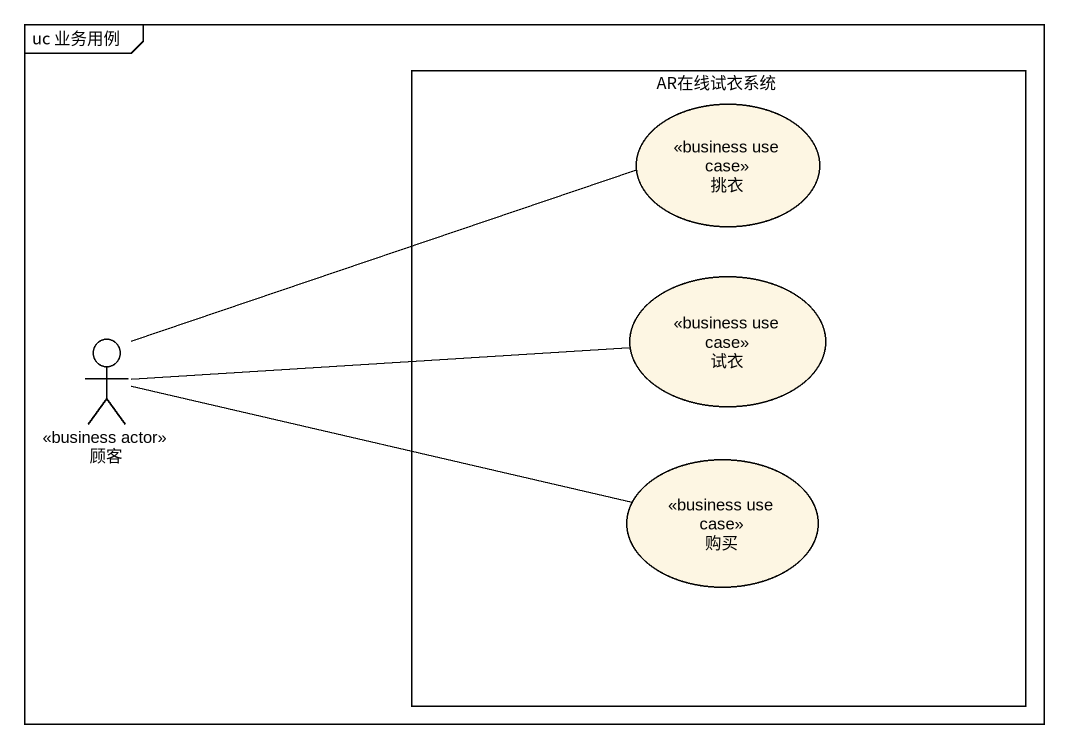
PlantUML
@startuml
mainframe uc 业务用例
rectangle AR在线试衣系统 {
  usecase 挑衣 <<business use case>>
  usecase 试衣 <<business use case>>
  usecase 购买 <<business use case>>
}
actor 顾客 <<business actor>>
顾客 -right- 挑衣
顾客 -right- 试衣
顾客 -right- 购买
@enduml
